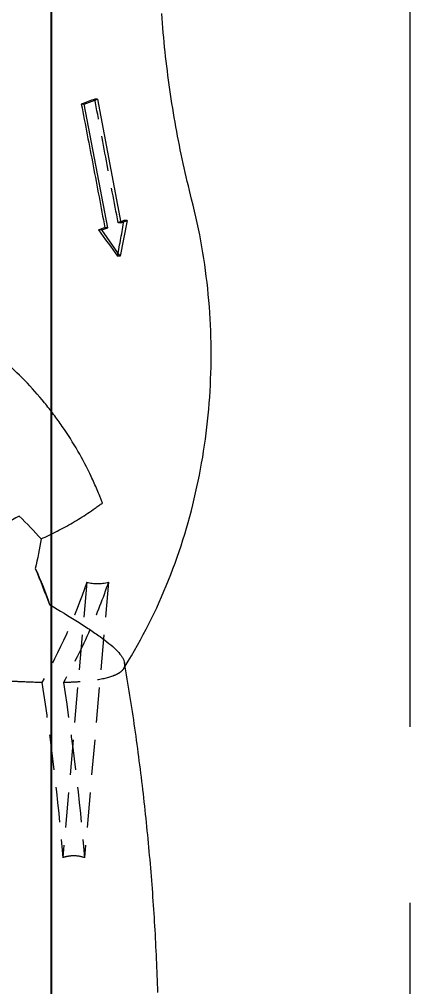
# Model space of a CAD drawing. Header units: millimetres. Extents: x -46397 to 283259, y -8690 to 23983.
# Drawn here: x -39776.6 to -39718.9, y 5236.1 to 5373.6 of the extents above; entities that cross this region are included whole.
import ezdxf

# ---------------------------------------------------------------- set-up
doc = ezdxf.new("R2010")
doc.units = ezdxf.units.MM
doc.linetypes.add('CENTER', pattern=[2, 1.25, -0.25, 0.25, -0.25])
doc.linetypes.add('HIDDENX2', pattern=[0.75, 0.5, -0.25])
doc.layers.get('Defpoints').update_dxf_attribs({"lineweight": 0})
for name, color, linetype, lineweight in [('DUONGCHINH', 7, 'Continuous', 25), ('DUONGTAM', 1, 'CENTER', 0), ('PHANTOM 2', 8, 'Continuous', 0)]:
    doc.layers.add(name, color=color, linetype=linetype, lineweight=lineweight)
doc.styles.add('GHI CHÚ 1', font='isocp_IV25.ttf', dxfattribs={"width": 0.8})
doc.dimstyles.new('1-30SCALE', dxfattribs={"dimtxt": 75, "dimasz": 75, "dimexe": 37.5, "dimexo": 30, "dimgap": 30, "dimtad": 1, "dimtoh": 1, "dimdec": 0, "dimdsep": 46, "dimtxsty": 'GHI CHÚ 1', "dimcen": 0.09, "dimclrd": 256, "dimclre": 256, "dimclrt": 2, "dimadec": 0, "dimazin": 0, "dimtfac": 1, "dimtdec": 0, "dimtofl": 0, "dimtmove": 0, "dimatfit": 3, "dimfxl": 1, "dimlwd": 0, "dimlwe": 0, "dimarcsym": 0})

# ---------------------------------------------------------------- blocks, each defined once
blk = doc.blocks.new('A$C84ccd93c')
at = {"layer": 'DUONGCHINH', "color": 2, "ltscale": 10, "extrusion": (6.89019e-16, 1, 0)}
blk.add_line((607.33, 1954.61), (607.33, 454.61), dxfattribs=at)
blk = doc.blocks.new('*D1602')
at = {"layer": 'Defpoints', "color": 0, "transparency": 16777216}
for p in [(-39820.51, 5772.9, -1.5), (-39366.01, 5772.9), (-39595.05, 5022.9, -1.5)]:
    blk.add_point(p, dxfattribs=at)
at = {"layer": 'PHANTOM 2', "linetype": 'Continuous', "lineweight": 0, "transparency": 16777216}
for p, q in [((-39790.51, 5772.9), (-39336.01, 5772.9)), ((-39366.01, 5112.9), (-39366.01, 5682.9)), ((-39565.05, 5022.9), (-39336.01, 5022.9))]:
    blk.add_line(p, q, dxfattribs=at)
at = {"layer": 'PHANTOM 2', "transparency": 16777216}
for points in [[(-39381.01, 5682.9), (-39351.01, 5682.9), (-39366.01, 5772.9)], [(-39381.01, 5112.9), (-39351.01, 5112.9), (-39366.01, 5022.9)]]:
    blk.add_solid(points, dxfattribs=at)
at = {"layer": 'PHANTOM 2', "color": 2, "transparency": 16777216, "insert": (-39443.51, 5397.9), "char_height": 95, "attachment_point": 5, "rotation": 90, "style": 'GHI CHÚ 1'}
blk.add_mtext('750', dxfattribs=at)

msp = doc.modelspace()

# ---------------------------------------------------------------- linework, layer by layer
at = {"color": 2, "linetype": 'Continuous', "lineweight": 0, "ltscale": 10, "extrusion": (6.89019e-16, 1, 0)}
for p, q in [((-39767.34, 5361.51, -1.5), (-39767.77, 5361.51, -1.5)), ((-39767.34, 5361.51, -1.5), (-39765.47, 5362.22, -1.5)), ((-39764.01, 5343.94, -1.5), (-39767.34, 5361.51, -1.5)), ((-39765.47, 5362.22, -1.5), (-39765.86, 5362.22, -1.5)), ((-39765.47, 5362.22, -1.5), (-39762.14, 5344.65, -1.5)), ((-39761.28, 5344.97, -1.5), (-39762.24, 5339.9, -1.5)), ((-39762.14, 5344.65, -1.5), (-39761.28, 5344.97, -1.5)), ((-39761.28, 5344.97, -1.5), (-39761.71, 5344.97, -1.5)), ((-39764.87, 5343.61, -1.5), (-39765.35, 5343.61, -1.5)), ((-39764.87, 5343.61, -1.5), (-39764.01, 5343.94, -1.5)), ((-39762.24, 5339.9, -1.5), (-39764.87, 5343.61, -1.5)), ((-39764.01, 5343.94, -1.5), (-39764.43, 5343.94, -1.5)), ((-39762.24, 5339.9, -1.5), (-39762.63, 5339.9, -1.5))]:
    msp.add_line(p, q, dxfattribs=at)
at = {"color": 1, "linetype": 'HIDDENX2', "lineweight": 0, "ltscale": 10, "extrusion": (6.89019e-16, 1, 0)}
for p, q in [((-39762.14, 5344.65, -1.5), (-39762.53, 5344.65, -1.5)), ((-39766.99, 5293.54, -1.5), (-39770.39, 5254.39, -1.5)), ((-39763.92, 5293.54, -1.5), (-39767.32, 5254.39, -1.5))]:
    msp.add_line(p, q, dxfattribs=at)
at = {"color": 2, "linetype": 'Continuous', "lineweight": 0, "ltscale": 10, "extrusion": (0, 0, -1)}
for centre, major_axis, ratio, start_param, end_param in [((-39799.24, 5304.8, -1.5), (-72.73, -35.36), 0.147655, 4.467928, 4.524378), ((-39799.55, 5293.47, -1.5), (23.37, -28.63), 0.612375, -1.171049, -1.010086), ((-39806.78, 5322.02, -1.5), (-40.25, 35.22), 0, 3.141591, 3.141593)]:
    msp.add_ellipse(centre, major_axis=major_axis, ratio=ratio, start_param=start_param, end_param=end_param, dxfattribs=at)
at = {"color": 1, "linetype": 'HIDDENX2', "lineweight": 0, "ltscale": 10, "extrusion": (0, 0, -1)}
for centre, major_axis, start_param, end_param in [((-39814.34, 5325.94, -1.5), (0, 74.39), 2.021432, 2.248833), ((-39811.27, 5325.94, -1.5), (0, 74.39), 2.021432, 2.124861), ((-39811.27, 5325.94, -1.5), (0, 74.39), 2.124863, 2.248833), ((-39948.94, 5224.37, -1.5), (0, 254.28), 1.353148, 1.452468), ((-39945.87, 5224.37, -1.5), (0, 254.28), 1.353148, 1.452468)]:
    msp.add_ellipse(centre, major_axis=major_axis, ratio=0.707107, start_param=start_param, end_param=end_param, dxfattribs=at)
at = {"color": 2, "linetype": 'Continuous', "lineweight": 0, "ltscale": 10}
for points, knots in [([(-39752.1, 5347.98, -1.5), (-39752.53, 5349.66, -1.5), (-39752.93, 5351.36, -1.5), (-39753.68, 5354.79, -1.5), (-39754.03, 5356.53, -1.5), (-39754.66, 5360.03, -1.5), (-39754.94, 5361.8, -1.5), (-39755.45, 5365.35, -1.5), (-39755.67, 5367.14, -1.5), (-39756.06, 5370.74, -1.5), (-39756.22, 5372.55, -1.5), (-39756.34, 5374.37, -1.5)], [1.221737, 1.221737, 1.221737, 1.221737, 1.2716958, 1.2716958, 1.3216546, 1.3216546, 1.3716134, 1.3716134, 1.4215722, 1.4215722, 1.471531, 1.471531, 1.471531, 1.471531]), ([(-39767.77, 5361.51, -1.5), (-39767.21, 5358.59, -1.5), (-39766.64, 5355.66, -1.5), (-39765.53, 5349.8, -1.5), (-39764.98, 5346.87, -1.5), (-39764.43, 5343.94, -1.5)], [0.00000021, 0.00000021, 0.00000021, 0.00000021, 0.00837021, 0.00837021, 0.01674022, 0.01674022, 0.01674022, 0.01674022]), ([(-39761.55, 5281.6, -1.5), (-39759.1, 5285.53, -1.5), (-39757.06, 5289.63, -1.5), (-39753.66, 5298.15, -1.5), (-39752.32, 5302.59, -1.5), (-39750.37, 5311.58, -1.5), (-39749.75, 5316.13, -1.5), (-39749.22, 5325.27, -1.5), (-39749.3, 5329.86, -1.5), (-39750.17, 5338.98, -1.5), (-39750.95, 5343.51, -1.5), (-39752.1, 5347.98, -1.5)], [0.84845, 0.84845, 0.84845, 0.84845, 1.057025, 1.057025, 1.272732, 1.272732, 1.48844, 1.48844, 1.704148, 1.704148, 1.919856, 1.919856, 1.919856, 1.919856]), ([(-39764.77, 5304.8, -1.5), (-39764.83, 5304.96, -1.5), (-39764.89, 5305.12, -1.5), (-39765.01, 5305.44, -1.5), (-39765.2, 5305.91, -1.5), (-39765.39, 5306.38, -1.5), (-39765.79, 5307.32, -1.5), (-39766.07, 5307.94, -1.5), (-39766.94, 5309.78, -1.5), (-39767.57, 5311, -1.5), (-39768.94, 5313.38, -1.5), (-39769.68, 5314.55, -1.5), (-39770.87, 5316.27, -1.5), (-39771.27, 5316.83, -1.5), (-39772.12, 5317.96, -1.5), (-39772.55, 5318.51, -1.5), (-39774.78, 5321.24, -1.5), (-39776.73, 5323.26, -1.5), (-39779.89, 5326.04, -1.5), (-39780.99, 5326.93, -1.5), (-39783.27, 5328.6, -1.5), (-39784.45, 5329.39, -1.5), (-39785.66, 5330.11, -1.5)], [-0.00004058, -0.00004058, -0.00004058, -0.00004058, 0.00044782, 0.00044782, 0.00093621, 0.00191301, 0.00191301, 0.00386659, 0.00386659, 0.00777376, 0.00777376, 0.01168093, 0.01168093, 0.01363451, 0.01363451, 0.0155881, 0.0155881, 0.02340244, 0.02340244, 0.02730961, 0.02730961, 0.03121677, 0.03121677, 0.03121677, 0.03121677]), ([(-39773.49, 5299.7, -1.5), (-39772.72, 5300.04, -1.5), (-39771.97, 5300.4, -1.5), (-39770.47, 5301.16, -1.5), (-39769.73, 5301.57, -1.5), (-39768.27, 5302.42, -1.5), (-39767.56, 5302.87, -1.5), (-39766.5, 5303.57, -1.5), (-39765.97, 5303.93, -1.5), (-39765.46, 5304.3, -1.5), (-39765.11, 5304.55, -1.5), (-39764.94, 5304.68, -1.5), (-39764.77, 5304.8, -1.5)], [0.01747207, 0.01747207, 0.01747207, 0.01747207, 0.02043909, 0.02043909, 0.02340611, 0.02340611, 0.02637312, 0.02637312, 0.02785663, 0.02859839, 0.02859839, 0.02934014, 0.02934014, 0.02934014, 0.02934014]), ([(-39772.27, 5290.36, -1.5), (-39770.84, 5289.51, -1.5), (-39769.52, 5288.71, -1.5), (-39767.72, 5287.57, -1.5), (-39767.15, 5287.21, -1.5), (-39766.07, 5286.49, -1.5), (-39765.57, 5286.15, -1.5), (-39764.17, 5285.14, -1.5), (-39763.42, 5284.53, -1.5), (-39762.56, 5283.68, -1.5), (-39762.32, 5283.4, -1.5), (-39762.03, 5283.01, -1.5), (-39761.95, 5282.88, -1.5), (-39761.81, 5282.63, -1.5), (-39761.76, 5282.51, -1.5), (-39761.67, 5282.29, -1.5), (-39761.65, 5282.19, -1.5), (-39761.63, 5282.09, -1.5)], [0.00422724, 0.00422724, 0.00422724, 0.00422724, 0.01073334, 0.01073334, 0.01398638, 0.01398638, 0.01723943, 0.01723943, 0.02374553, 0.02374553, 0.02699858, 0.02699858, 0.0286251, 0.0286251, 0.03025163, 0.03025163, 0.03168128, 0.03168128, 0.03168128, 0.03168128]), ([(-39756.9, 5235.24, -1.5), (-39757, 5238.39, -1.5), (-39757.14, 5241.54, -1.5), (-39757.51, 5247.83, -1.5), (-39757.74, 5250.97, -1.5), (-39758.29, 5257.24, -1.5), (-39758.6, 5260.37, -1.5), (-39759.32, 5266.6, -1.5), (-39759.72, 5269.72, -1.5), (-39760.61, 5275.92, -1.5), (-39761.1, 5279.01, -1.5), (-39761.63, 5282.09, -1.5)], [1.6154377, 1.6154377, 1.6154377, 1.6154377, 1.6542929, 1.6542929, 1.693149, 1.693149, 1.7320051, 1.7320051, 1.7708612, 1.7708612, 1.8097174, 1.8097174, 1.8097174, 1.8097174])]:
    msp.add_open_spline(points, degree=3, knots=knots, dxfattribs=at)
for points in [[(-39765.86, 5362.22, -1.5), (-39766.47, 5361.99, -1.5), (-39767.11, 5361.75, -1.5), (-39767.77, 5361.51, -1.5)], [(-39761.71, 5344.97, -1.5), (-39761.86, 5344.91, -1.5), (-39762.01, 5344.85, -1.5), (-39762.17, 5344.79, -1.5)], [(-39764.43, 5343.94, -1.5), (-39764.73, 5343.83, -1.5), (-39765.04, 5343.72, -1.5), (-39765.35, 5343.61, -1.5)], [(-39765.35, 5343.61, -1.5), (-39764.42, 5342.37, -1.5), (-39763.52, 5341.14, -1.5), (-39762.63, 5339.9, -1.5)], [(-39776.57, 5302.94, -1.5), (-39775.5, 5301.87, -1.5), (-39774.47, 5300.79, -1.5), (-39773.49, 5299.7, -1.5)], [(-39773.49, 5299.7, -1.5), (-39773.71, 5298.3, -1.5), (-39773.98, 5296.9, -1.5), (-39774.3, 5295.51, -1.5)], [(-39774.3, 5295.51, -1.5), (-39773.62, 5293.79, -1.5), (-39772.94, 5292.08, -1.5), (-39772.27, 5290.36, -1.5)]]:
    msp.add_open_spline(points, degree=3, dxfattribs=at)
at = {"color": 1, "linetype": 'HIDDENX2', "lineweight": 0, "ltscale": 10}
for points, knots in [([(-39762.53, 5344.65, -1.5), (-39763.09, 5347.57, -1.5), (-39763.65, 5350.5, -1.5), (-39764.75, 5356.36, -1.5), (-39765.31, 5359.29, -1.5), (-39765.86, 5362.22, -1.5)], [0.00000021, 0.00000021, 0.00000021, 0.00000021, 0.00837021, 0.00837021, 0.01674021, 0.01674021, 0.01674021, 0.01674021]), ([(-39773.38, 5279.28, -1.5), (-39774.26, 5279.3, -1.5), (-39775.19, 5279.33, -1.5), (-39776.65, 5279.4, -1.5), (-39777.15, 5279.42, -1.5), (-39778.16, 5279.49, -1.5), (-39778.67, 5279.52, -1.5), (-39781.24, 5279.71, -1.5), (-39783.4, 5279.91, -1.5), (-39786.22, 5280.24, -1.5), (-39786.79, 5280.31, -1.5), (-39787.94, 5280.46, -1.5), (-39788.51, 5280.53, -1.5), (-39790.24, 5280.77, -1.5), (-39791.4, 5280.94, -1.5), (-39793.72, 5281.31, -1.5), (-39794.89, 5281.51, -1.5), (-39797.23, 5281.93, -1.5), (-39798.41, 5282.15, -1.5), (-39801.9, 5282.86, -1.5), (-39804.18, 5283.38, -1.5), (-39807.52, 5284.23, -1.5), (-39808.63, 5284.53, -1.5), (-39810.81, 5285.15, -1.5), (-39811.88, 5285.47, -1.5), (-39815, 5286.46, -1.5), (-39816.99, 5287.17, -1.5), (-39819.84, 5288.31, -1.5), (-39820.77, 5288.7, -1.5), (-39822.57, 5289.51, -1.5), (-39823.45, 5289.93, -1.5), (-39824.29, 5290.36, -1.5)], [0.06025071, 0.06025071, 0.06025071, 0.06025071, 0.06349087, 0.06349087, 0.06511095, 0.06511095, 0.06673103, 0.06673103, 0.07321134, 0.07321134, 0.07483142, 0.07483142, 0.0764515, 0.0764515, 0.07969166, 0.07969166, 0.08293181, 0.08293181, 0.08617197, 0.08617197, 0.09265229, 0.09265229, 0.09589245, 0.09589245, 0.0991326, 0.0991326, 0.10561292, 0.10561292, 0.10885308, 0.10885308, 0.11209323, 0.11209323, 0.11209323, 0.11209323]), ([(-39761.63, 5282.09, -1.5), (-39761.57, 5281.74, -1.5), (-39761.64, 5281.42, -1.5), (-39761.98, 5280.95, -1.5), (-39762.17, 5280.78, -1.5), (-39762.54, 5280.54, -1.5), (-39762.67, 5280.46, -1.5), (-39762.98, 5280.32, -1.5), (-39763.15, 5280.25, -1.5), (-39764.06, 5279.92, -1.5), (-39765, 5279.71, -1.5), (-39766.75, 5279.48, -1.5), (-39767.38, 5279.42, -1.5), (-39768.42, 5279.35, -1.5), (-39768.78, 5279.33, -1.5), (-39769.53, 5279.3, -1.5), (-39769.91, 5279.29, -1.5), (-39770.3, 5279.28, -1.5)], [0.03168128, 0.03168128, 0.03168128, 0.03168128, 0.03675772, 0.03675772, 0.04001077, 0.04001077, 0.0416373, 0.0416373, 0.04326382, 0.04326382, 0.04976992, 0.04976992, 0.05302297, 0.05302297, 0.05464949, 0.05464949, 0.05627601, 0.05627601, 0.05627601, 0.05627601]), ([(-39767.32, 5254.39, -1.5), (-39767.81, 5254.56, -1.5), (-39768.31, 5254.65, -1.5), (-39769.08, 5254.65, -1.5), (-39769.34, 5254.63, -1.5), (-39769.87, 5254.54, -1.5), (-39770.13, 5254.48, -1.5), (-39770.39, 5254.39, -1.5)], [0.000000203, 0.000000203, 0.000000203, 0.000000203, 0.002005637, 0.002005637, 0.003008354, 0.003008354, 0.004011071, 0.004011071, 0.004011071, 0.004011071])]:
    msp.add_open_spline(points, degree=3, knots=knots, dxfattribs=at)
for points in [[(-39762.63, 5339.9, -1.5), (-39762.3, 5341.59, -1.5), (-39761.99, 5343.28, -1.5), (-39761.71, 5344.97, -1.5)], [(-39762.17, 5344.79, -1.5), (-39762.29, 5344.74, -1.5), (-39762.41, 5344.69, -1.5), (-39762.53, 5344.65, -1.5)], [(-39766.99, 5293.54, -1.5), (-39765.99, 5293.28, -1.5), (-39764.96, 5293.28, -1.5), (-39763.92, 5293.54, -1.5)], [(-39761.8, 5281.2, -1.5), (-39761.71, 5281.34, -1.5), (-39761.63, 5281.47, -1.5), (-39761.55, 5281.6, -1.5)]]:
    msp.add_open_spline(points, degree=3, dxfattribs=at)
at = {"layer": 'DUONGTAM', "color": 5, "lineweight": 0, "ltscale": 100, "elevation": -1.5}
msp.add_lwpolyline([(-41033.05, 5772.97), (-41033.05, 4272.97), (-41033.05, 4223.14, 0.284296), (-40890.69, 3989.71, 0.238987), (-39863.41, 3989.71, 0.284296), (-39721.05, 4223.14), (-39721.05, 4272.97), (-39721.05, 5772.97), (-39721.05, 5822.8, 0.284296), (-39863.4, 6056.23, 0.238987), (-40890.69, 6056.23, 0.284296), (-41033.05, 5822.8)], format="xyb", close=True, dxfattribs=at)

# ---------------------------------------------------------------- block references
msp.add_blockref('A$C84ccd93c', (-40379.38, 3818.29, -1.5))

# ---------------------------------------------------------------- dimensions: what is measured, and where the dimension line sits
at = {"layer": 'PHANTOM 2'}
dim = msp.add_linear_dim(base=(-39366.01, 5772.9), p1=(-39595.05, 5022.9, -1.5), p2=(-39820.51, 5772.9, -1.5), angle=90, dimstyle='1-30SCALE', override={"dimtxt": 95, "dimasz": 90, "dimexe": 30, "dimtmove": 1}, dxfattribs=at)
dim.commit()
dim.dimension.update_dxf_attribs({"geometry": '*D1602', "text_midpoint": (-39443.51, 5397.9)})

doc.saveas('drawing.dxf')
